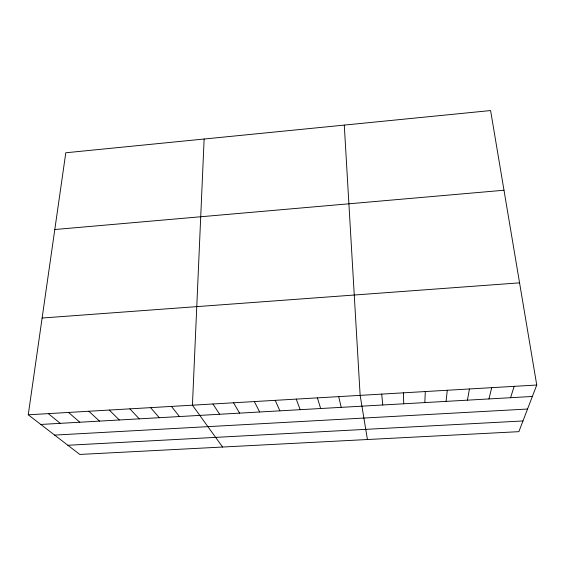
<?xml version="1.0" encoding="UTF-8"?>
<svg xmlns="http://www.w3.org/2000/svg" width="565" height="565" viewBox="0 0 565 565"><rect width="100%" height="100%" fill="white"/><g stroke="black" fill="none" stroke-linecap="round" stroke-linejoin="round"><path stroke-width="0.85" d="M424.838 402.591L425.29 391.552M204.135 139.025L192.432 405.19L222.589 447.035M446.068 401.383L447.289 390.267M28.25 414.802L65.794 152.769L490.59 110.556L536.75 385.026L518.861 431.667L79.792 454.444L28.25 414.802L536.75 385.026M467.439 400.161L469.437 388.967M488.944 398.939L491.727 387.661M510.583 397.711L514.164 386.347M54.798 229.524L503.994 190.236M42.114 318.024L519.567 282.846M40.793 424.449L532.364 396.468M54.636 435.092L527.548 409.032M67.856 445.269L522.971 420.96M48.315 413.629L60.236 423.34M68.513 412.443L79.806 422.225M88.839 411.256L99.496 421.109M109.292 410.056L119.307 419.979M129.872 408.848L139.237 418.842M150.594 407.64L159.295 417.705M171.442 406.419L179.479 416.553M212.934 403.989L219.623 414.272M233.564 402.781L239.581 413.135M254.328 401.567L259.66 411.991M275.219 400.338L279.859 410.84M296.244 399.109L300.185 409.682M317.41 397.873L320.638 408.516M338.71 396.623L341.218 407.351M367.434 439.521L360.145 395.366L344.276 125.098M381.721 394.102L382.766 404.985M403.431 392.83L403.735 403.791"/></g></svg>
